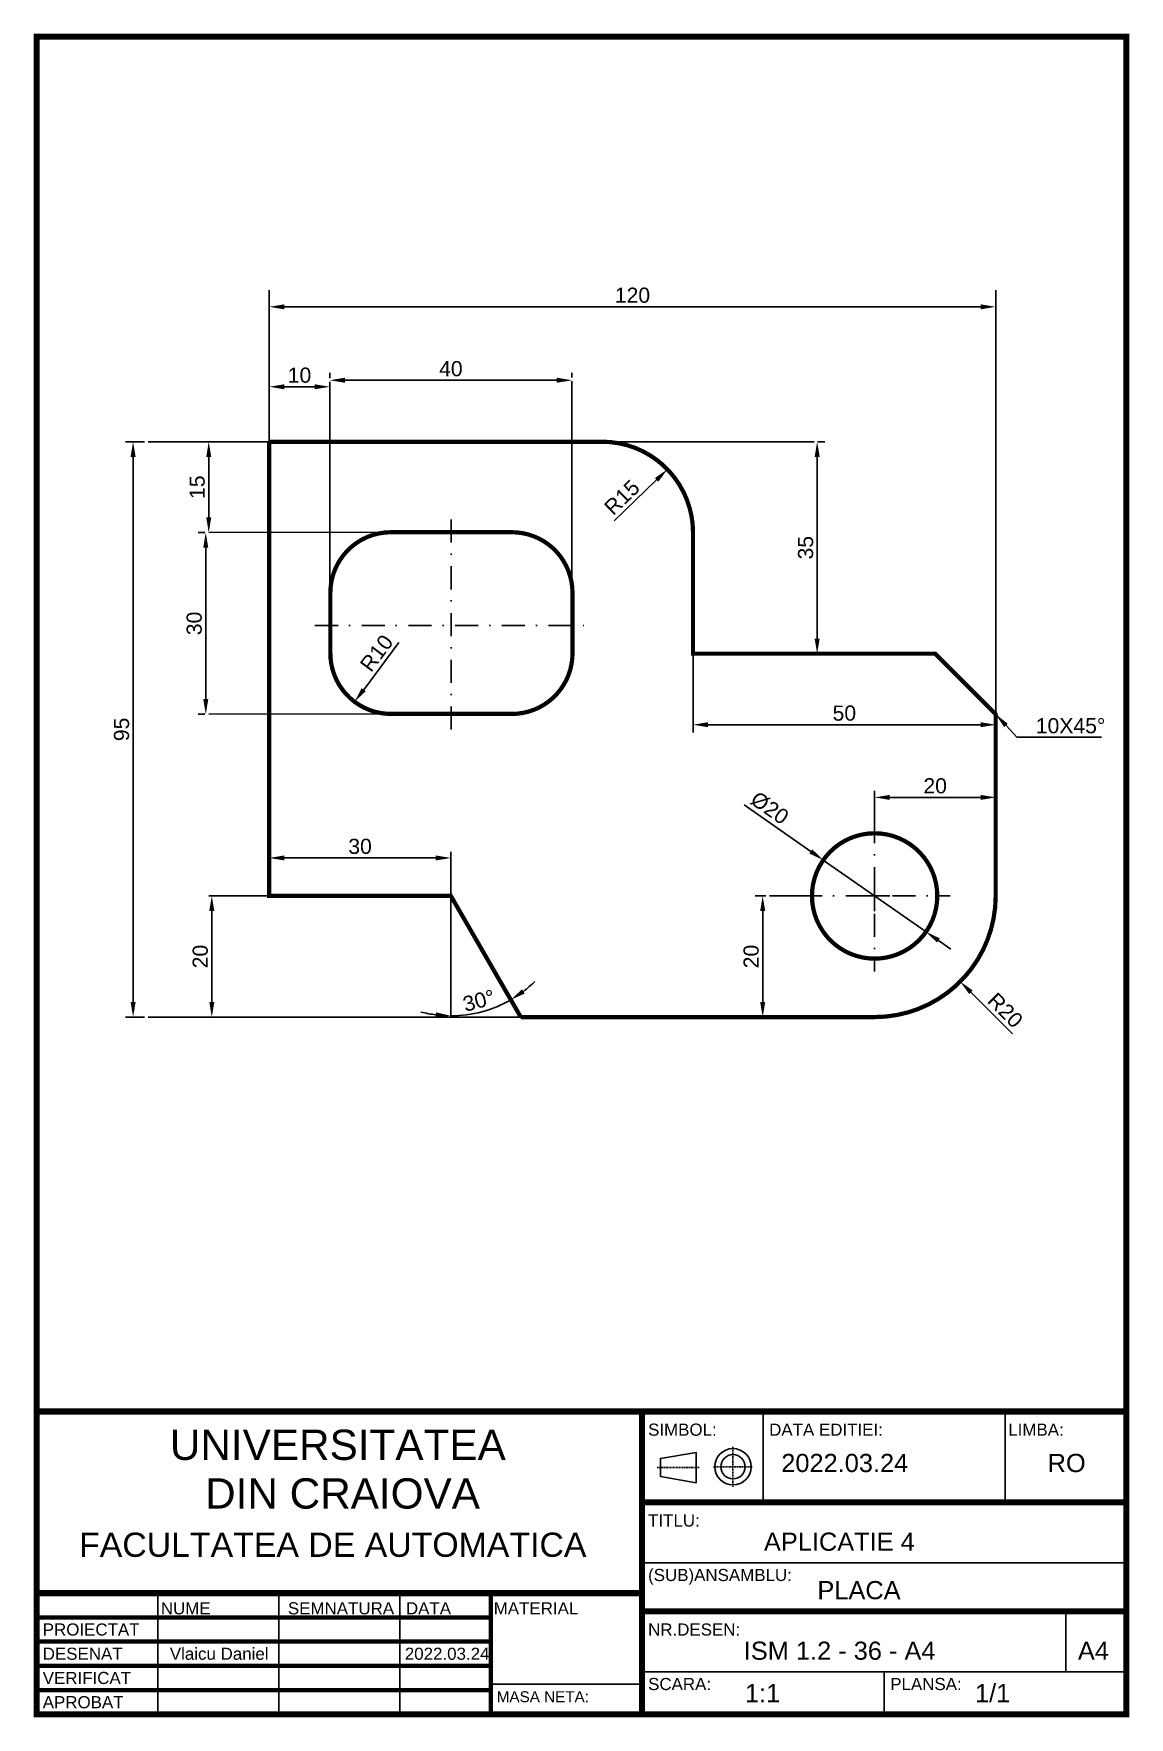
# Model space of a CAD drawing. Header units: millimetres. Extents: x 20 to 200, y 10 to 288.
import ezdxf

# ---------------------------------------------------------------- set-up
doc = ezdxf.new("R2010")
doc.units = ezdxf.units.MM
doc.header["$LTSCALE"] = 0.3
doc.linetypes.add('ACAD_ISO04W100', pattern=[30, 24, -3, 0, -3])
doc.linetypes.add('DASHDOT', pattern=[25.4, 12.7, -6.35, 0, -6.35])
doc.styles.get("Standard").update_dxf_attribs({"font": 'arial.ttf'})
doc.styles.add('style1', font='arial.ttf')
doc.dimstyles.new('ISO-25', dxfattribs={"dimtxt": 2.5, "dimasz": 2.5, "dimexe": 1.25, "dimexo": 0.625, "dimtad": 1, "dimtxsty": 'Standard', "dimcen": 2.5, "dimadec": 0, "dimazin": 0, "dimtfac": 1, "dimtmove": 0, "dimatfit": 3, "dimfxl": 1, "dimarcsym": 0})

# ---------------------------------------------------------------- blocks, each defined once
blk = doc.blocks.new('*D1')
at = {"color": 0, "lineweight": -2, "transparency": 16777216}
for p, q in [((47.8, 205.12), (46.68, 205.12)), ((47.93, 202.62), (47.93, 177.62)), ((47.8, 175.12), (46.68, 175.12))]:
    blk.add_line(p, q, dxfattribs=at)
at = {"color": 0, "transparency": 16777216}
for points in [[(47.51, 202.62), (48.35, 202.62), (47.93, 205.12)], [(47.51, 177.62), (48.35, 177.62), (47.93, 175.12)]]:
    blk.add_solid(points, dxfattribs=at)
at = {"layer": 'Defpoints', "color": 0, "transparency": 16777216}
for p in [(48.42, 205.12), (47.93, 175.12), (48.42, 175.12)]:
    blk.add_point(p, dxfattribs=at)
at = {"color": 0, "transparency": 16777216, "insert": (46.03, 190.12), "char_height": 2.5, "attachment_point": 5, "rotation": 90}
blk.add_mtext('30', dxfattribs=at)
blk = doc.blocks.new('*D2')
at = {"color": 0, "lineweight": -2, "transparency": 16777216}
for p, q in [((58.42, 244.5), (58.42, 241.15)), ((60.92, 242.4), (175.92, 242.4)), ((178.42, 244.5), (178.42, 241.15))]:
    blk.add_line(p, q, dxfattribs=at)
at = {"color": 0, "transparency": 16777216}
for points in [[(60.92, 242.81), (60.92, 241.98), (58.42, 242.4)], [(175.92, 242.81), (175.92, 241.98), (178.42, 242.4)]]:
    blk.add_solid(points, dxfattribs=at)
at = {"layer": 'Defpoints', "color": 0, "transparency": 16777216}
for p in [(58.42, 245.12), (178.42, 245.12), (178.42, 242.4)]:
    blk.add_point(p, dxfattribs=at)
at = {"color": 0, "transparency": 16777216, "insert": (118.42, 244.3), "char_height": 2.5, "attachment_point": 5}
blk.add_mtext('120', dxfattribs=at)
blk = doc.blocks.new('*D3')
at = {"color": 0, "lineweight": -2, "transparency": 16777216}
for p, q in [((149.05, 220.12), (150.18, 220.12)), ((148.93, 217.62), (148.93, 187.62)), ((149.05, 185.12), (150.18, 185.12))]:
    blk.add_line(p, q, dxfattribs=at)
at = {"color": 0, "transparency": 16777216}
for points in [[(148.51, 217.62), (149.35, 217.62), (148.93, 220.12)], [(148.51, 187.62), (149.35, 187.62), (148.93, 185.12)]]:
    blk.add_solid(points, dxfattribs=at)
at = {"layer": 'Defpoints', "color": 0, "transparency": 16777216}
for p in [(148.42, 220.12), (148.42, 185.12), (148.93, 185.12)]:
    blk.add_point(p, dxfattribs=at)
at = {"color": 0, "transparency": 16777216, "insert": (147.03, 202.62), "char_height": 2.5, "attachment_point": 5, "rotation": 90}
blk.add_mtext('35', dxfattribs=at)
blk = doc.blocks.new('*D4')
at = {"color": 0, "lineweight": -2, "transparency": 16777216}
for p, q in [((158.42, 161.85), (158.42, 160.15)), ((160.92, 161.4), (175.92, 161.4)), ((178.42, 161.77), (178.42, 160.15))]:
    blk.add_line(p, q, dxfattribs=at)
at = {"color": 0, "transparency": 16777216}
for points in [[(160.92, 161.81), (160.92, 160.98), (158.42, 161.4)], [(175.92, 161.81), (175.92, 160.98), (178.42, 161.4)]]:
    blk.add_solid(points, dxfattribs=at)
at = {"layer": 'Defpoints', "color": 0, "transparency": 16777216}
for p in [(158.42, 162.47), (178.42, 162.4), (178.42, 161.4)]:
    blk.add_point(p, dxfattribs=at)
at = {"color": 0, "transparency": 16777216, "insert": (168.42, 163.3), "char_height": 2.5, "attachment_point": 5}
blk.add_mtext('20', dxfattribs=at)
blk = doc.blocks.new('*D5')
at = {"color": 0, "lineweight": -2, "transparency": 16777216}
for p, q in [((140.45, 145.12), (138.68, 145.12)), ((139.93, 142.62), (139.93, 127.62)), ((140.31, 125.12), (138.68, 125.12))]:
    blk.add_line(p, q, dxfattribs=at)
at = {"color": 0, "transparency": 16777216}
for points in [[(139.51, 142.62), (140.35, 142.62), (139.93, 145.12)], [(139.51, 127.62), (140.35, 127.62), (139.93, 125.12)]]:
    blk.add_solid(points, dxfattribs=at)
at = {"layer": 'Defpoints', "color": 0, "transparency": 16777216}
for p in [(141.07, 145.12), (139.93, 125.12), (140.93, 125.12)]:
    blk.add_point(p, dxfattribs=at)
at = {"color": 0, "transparency": 16777216, "insert": (138.03, 135.12), "char_height": 2.5, "attachment_point": 5, "rotation": 90}
blk.add_mtext('20', dxfattribs=at)
blk = doc.blocks.new('*D6')
at = {"color": 0, "lineweight": -2, "transparency": 16777216}
for p, q in [((128.42, 172.75), (128.42, 174.65)), ((130.92, 173.4), (175.92, 173.4)), ((178.42, 174.5), (178.42, 172.15))]:
    blk.add_line(p, q, dxfattribs=at)
at = {"color": 0, "transparency": 16777216}
for points in [[(130.92, 173.81), (130.92, 172.98), (128.42, 173.4)], [(175.92, 173.81), (175.92, 172.98), (178.42, 173.4)]]:
    blk.add_solid(points, dxfattribs=at)
at = {"layer": 'Defpoints', "color": 0, "transparency": 16777216}
for p in [(178.42, 175.12), (178.42, 173.4), (128.42, 172.12)]:
    blk.add_point(p, dxfattribs=at)
at = {"color": 0, "transparency": 16777216, "insert": (153.42, 175.3), "char_height": 2.5, "attachment_point": 5}
blk.add_mtext('50', dxfattribs=at)
blk = doc.blocks.new('*D7')
at = {"color": 0, "lineweight": -2, "transparency": 16777216}
for p, q in [((58.42, 151.77), (58.42, 150.15)), ((85.92, 151.4), (60.92, 151.4)), ((88.42, 151.77), (88.42, 150.15))]:
    blk.add_line(p, q, dxfattribs=at)
at = {"color": 0, "transparency": 16777216}
for points in [[(60.92, 151.81), (60.92, 150.98), (58.42, 151.4)], [(85.92, 151.81), (85.92, 150.98), (88.42, 151.4)]]:
    blk.add_solid(points, dxfattribs=at)
at = {"layer": 'Defpoints', "color": 0, "transparency": 16777216}
for p in [(58.42, 152.4), (58.42, 151.4), (88.42, 152.4)]:
    blk.add_point(p, dxfattribs=at)
at = {"color": 0, "transparency": 16777216, "insert": (73.42, 153.3), "char_height": 2.5, "attachment_point": 5}
blk.add_mtext('30', dxfattribs=at)
blk = doc.blocks.new('*D8')
at = {"color": 0, "lineweight": -2, "transparency": 16777216}
for p, q in [((37.8, 220.12), (34.68, 220.12)), ((35.93, 127.62), (35.93, 217.62)), ((37.8, 125.12), (34.68, 125.12))]:
    blk.add_line(p, q, dxfattribs=at)
at = {"color": 0, "transparency": 16777216}
for points in [[(35.51, 217.62), (36.35, 217.62), (35.93, 220.12)], [(35.51, 127.62), (36.35, 127.62), (35.93, 125.12)]]:
    blk.add_solid(points, dxfattribs=at)
at = {"layer": 'Defpoints', "color": 0, "transparency": 16777216}
for p in [(35.93, 220.12), (38.42, 220.12), (38.42, 125.12)]:
    blk.add_point(p, dxfattribs=at)
at = {"color": 0, "transparency": 16777216, "insert": (34.03, 172.62), "char_height": 2.5, "attachment_point": 5, "rotation": 90}
blk.add_mtext('95', dxfattribs=at)
blk = doc.blocks.new('*D9')
at = {"color": 0, "lineweight": -2, "transparency": 16777216}
for p, q in [((49.05, 145.12), (50.18, 145.12)), ((48.93, 142.62), (48.93, 127.62)), ((49.05, 125.12), (50.18, 125.12))]:
    blk.add_line(p, q, dxfattribs=at)
at = {"color": 0, "transparency": 16777216}
for points in [[(48.51, 142.62), (49.35, 142.62), (48.93, 145.12)], [(48.51, 127.62), (49.35, 127.62), (48.93, 125.12)]]:
    blk.add_solid(points, dxfattribs=at)
at = {"layer": 'Defpoints', "color": 0, "transparency": 16777216}
for p in [(48.42, 145.12), (48.42, 125.12), (48.93, 125.12)]:
    blk.add_point(p, dxfattribs=at)
at = {"color": 0, "transparency": 16777216, "insert": (47.03, 135.12), "char_height": 2.5, "attachment_point": 5, "rotation": 90}
blk.add_mtext('20', dxfattribs=at)
blk = doc.blocks.new('*D10')
at = {"color": 0, "lineweight": -2, "transparency": 16777216}
for p, q in [((68.42, 230.63), (68.42, 231.52)), ((108.42, 230.75), (108.42, 231.52)), ((70.92, 230.27), (105.92, 230.27))]:
    blk.add_line(p, q, dxfattribs=at)
at = {"color": 0, "transparency": 16777216}
for points in [[(70.92, 230.69), (70.92, 229.86), (68.42, 230.27)], [(105.92, 230.69), (105.92, 229.86), (108.42, 230.27)]]:
    blk.add_solid(points, dxfattribs=at)
at = {"layer": 'Defpoints', "color": 0, "transparency": 16777216}
for p in [(68.42, 230.01), (108.42, 230.27), (108.42, 230.12)]:
    blk.add_point(p, dxfattribs=at)
at = {"color": 0, "transparency": 16777216, "insert": (88.42, 232.17), "char_height": 2.5, "attachment_point": 5}
blk.add_mtext('40', dxfattribs=at)
blk = doc.blocks.new('*D11')
at = {"color": 0, "lineweight": -2, "transparency": 16777216}
for p, q in [((47.8, 220.12), (47.17, 220.12)), ((48.42, 207.62), (48.42, 217.62)), ((47.8, 205.12), (47.17, 205.12))]:
    blk.add_line(p, q, dxfattribs=at)
at = {"color": 0, "transparency": 16777216}
for points in [[(48.01, 217.62), (48.84, 217.62), (48.42, 220.12)], [(48.01, 207.62), (48.84, 207.62), (48.42, 205.12)]]:
    blk.add_solid(points, dxfattribs=at)
at = {"layer": 'Defpoints', "color": 0, "transparency": 16777216}
for p in [(48.42, 220.12), (48.42, 220.12), (48.42, 205.12)]:
    blk.add_point(p, dxfattribs=at)
at = {"color": 0, "transparency": 16777216, "insert": (46.52, 212.62), "char_height": 2.5, "attachment_point": 5, "rotation": 90}
blk.add_mtext('15', dxfattribs=at)
blk = doc.blocks.new('*D12')
at = {"color": 0, "lineweight": -2, "transparency": 16777216}
for p, q in [((58.42, 220.75), (58.42, 230.45)), ((60.92, 229.2), (65.92, 229.2)), ((68.42, 229.38), (68.42, 227.95))]:
    blk.add_line(p, q, dxfattribs=at)
at = {"color": 0, "transparency": 16777216}
for points in [[(60.92, 229.61), (60.92, 228.78), (58.42, 229.2)], [(65.92, 229.61), (65.92, 228.78), (68.42, 229.2)]]:
    blk.add_solid(points, dxfattribs=at)
at = {"layer": 'Defpoints', "color": 0, "transparency": 16777216}
for p in [(68.42, 230.01), (68.42, 229.2), (58.42, 220.12)]:
    blk.add_point(p, dxfattribs=at)
at = {"color": 0, "transparency": 16777216, "insert": (63.42, 231.1), "char_height": 2.5, "attachment_point": 5}
blk.add_mtext('10', dxfattribs=at)
blk = doc.blocks.new('*D13')
at = {"color": 0, "lineweight": -2, "transparency": 16777216}
blk.add_line((115.4, 207.04), (122.4, 213.82), dxfattribs=at)
at = {"color": 0, "transparency": 16777216}
blk.add_solid([(122.11, 214.12), (122.69, 213.52), (124.2, 215.56)], dxfattribs=at)
at = {"layer": 'Defpoints', "color": 0, "transparency": 16777216}
for p in [(124.2, 215.56), (113.42, 205.12)]:
    blk.add_point(p, dxfattribs=at)
at = {"color": 0, "transparency": 16777216, "insert": (116.68, 210.93), "char_height": 2.5, "attachment_point": 5, "rotation": 44.0916}
blk.add_mtext('R15', dxfattribs=at)
blk = doc.blocks.new('*D15')
at = {"color": 0, "lineweight": -2, "transparency": 16777216}
blk.add_line((79.84, 186.95), (74.02, 179.18), dxfattribs=at)
at = {"color": 0, "transparency": 16777216}
blk.add_solid([(73.68, 179.43), (74.35, 178.93), (72.52, 177.18)], dxfattribs=at)
at = {"layer": 'Defpoints', "color": 0, "transparency": 16777216}
for p in [(78.51, 185.18), (72.52, 177.18)]:
    blk.add_point(p, dxfattribs=at)
at = {"color": 0, "transparency": 16777216, "insert": (76.16, 185.21), "char_height": 2.5, "attachment_point": 5, "rotation": 53.1783}
blk.add_mtext('R10', dxfattribs=at)
blk = doc.blocks.new('*D16')
at = {"color": 0, "lineweight": -2, "transparency": 16777216}
for start, end in [(307.2424, 314.4847), (270, 300), (255.5153, 262.7576)]:
    blk.add_arc((88.42, 145.12), 19.79, start, end, dxfattribs=at)
at = {"color": 0, "transparency": 16777216}
for points in [[(100.63, 129.02), (100.17, 129.71), (98.32, 127.98)], [(85.95, 125.91), (85.9, 125.07), (88.42, 125.33)]]:
    blk.add_solid(points, dxfattribs=at)
at = {"layer": 'Defpoints', "color": 0, "transparency": 16777216}
for p in [(88.42, 145.12), (88.42, 145.12), (88.42, 125.12), (91.86, 125.63), (99.97, 125.12)]:
    blk.add_point(p, dxfattribs=at)
at = {"color": 0, "transparency": 16777216, "insert": (93.05, 127.84), "char_height": 2.5, "attachment_point": 5, "rotation": 15}
blk.add_mtext('30°', dxfattribs=at)
blk = doc.blocks.new('*D19')
at = {"color": 0, "lineweight": -2, "transparency": 16777216}
for p, q in [((136.86, 160.17), (147.89, 152.48)), ((166.91, 139.2), (149.94, 151.05)), ((168.96, 137.77), (171.01, 136.34))]:
    blk.add_line(p, q, dxfattribs=at)
at = {"color": 0, "transparency": 16777216}
for points in [[(148.12, 152.82), (147.65, 152.13), (149.94, 151.05)], [(169.2, 138.11), (168.72, 137.43), (166.91, 139.2)]]:
    blk.add_solid(points, dxfattribs=at)
at = {"layer": 'Defpoints', "color": 0, "transparency": 16777216}
for p in [(149.94, 151.05), (166.91, 139.2)]:
    blk.add_point(p, dxfattribs=at)
at = {"color": 0, "transparency": 16777216, "insert": (141.08, 159.63), "char_height": 2.5, "attachment_point": 5, "rotation": 325.09}
blk.add_mtext('Ø20', dxfattribs=at)
blk = doc.blocks.new('*D20')
at = {"color": 0, "lineweight": -2, "transparency": 16777216}
for p, q in [((158.42, 142.62), (158.42, 147.62)), ((155.92, 145.12), (160.92, 145.12)), ((181.2, 122.34), (174.33, 129.21))]:
    blk.add_line(p, q, dxfattribs=at)
at = {"color": 0, "transparency": 16777216}
blk.add_solid([(174.63, 129.51), (174.04, 128.92), (172.57, 130.98)], dxfattribs=at)
at = {"layer": 'Defpoints', "color": 0, "transparency": 16777216}
for p in [(158.42, 145.12), (172.57, 130.98)]:
    blk.add_point(p, dxfattribs=at)
at = {"color": 0, "transparency": 16777216, "insert": (180, 126.24), "char_height": 2.5, "attachment_point": 5, "rotation": 315}
blk.add_mtext('R20', dxfattribs=at)
blk = doc.blocks.new('simbol 2')
at = {"linetype": 'ACAD_ISO04W100', "ltscale": 0.03}
for p, q in [((-0.01, 3.34), (-0.01, -3.34)), ((-3.24, 0), (3.24, 0))]:
    blk.add_line(p, q, dxfattribs=at)
at = {"linetype": 'Continuous', "ltscale": 0.03}
for radius in [3, 2]:
    blk.add_circle((-0.01, 0.02), radius, dxfattribs=at)
blk = doc.blocks.new('simbol 1')
at = {"linetype": 'ACAD_ISO04W100', "ltscale": 0.03}
blk.add_line((-3.45, 0), (3.45, 0), dxfattribs=at)
blk.add_lwpolyline([(-2.94, -1.5), (-2.94, 1.5), (2.96, 2.5), (2.96, -2.5)], close=True)

msp = doc.modelspace()

# ---------------------------------------------------------------- linework, layer by layer
for p, q in [((58.423, 220.123), (58.423, 245.123)), ((178.423, 175.123), (178.423, 245.123)), ((68.422, 190.006), (68.422, 230.006)), ((108.423, 190.123), (108.423, 230.123)), ((58.423, 220.123), (38.423, 220.123)), ((113.423, 220.123), (148.423, 220.123)), ((78.513, 205.181), (48.423, 205.123)), ((128.423, 185.123), (128.423, 172.123)), ((148.423, 185.123), (148.423, 185.123)), ((78.513, 175.181), (48.423, 175.123)), ((48.423, 175.123), (48.423, 175.123)), ((178.423, 175.123), (178.423, 171.396)), ((158.423, 155.473), (158.423, 162.473)), ((88.423, 145.123), (88.423, 152.396)), ((158.423, 142.623), (158.423, 147.623)), ((158.423, 142.623), (158.423, 147.623)), ((158.423, 142.623), (158.423, 147.623)), ((158.423, 142.623), (158.423, 147.623)), ((58.423, 145.123), (48.423, 145.123)), ((88.423, 145.123), (88.423, 125.123)), ((148.073, 145.123), (141.073, 145.123)), ((155.923, 145.123), (160.923, 145.123)), ((155.923, 145.123), (160.923, 145.123)), ((155.923, 145.123), (160.923, 145.123)), ((155.923, 145.123), (160.923, 145.123)), ((99.97, 125.123), (38.423, 125.123)), ((140, 60), (140, 45)), ((180, 60), (180, 45)), ((120, 35), (200, 35)), ((40, 10), (40, 30)), ((60, 10), (60, 30)), ((80, 10), (80, 30)), ((190, 17), (190, 27)), ((120, 17), (200, 17)), ((160, 17), (160, 10)), ((95, 15), (120, 15))]:
    msp.add_line(p, q)
at = {"linetype": 'DASHDOT'}
for p, q in [((88.468, 207.272), (88.468, 172.272)), ((65.968, 189.772), (110.968, 189.772)), ((158.423, 157.623), (158.423, 132.623)), ((145.923, 145.123), (170.923, 145.123))]:
    msp.add_line(p, q, dxfattribs=at)
at = {"lineweight": 70}
for p, q in [((95, 10), (95, 30)), ((20, 26), (95, 26)), ((20, 22), (95, 22)), ((20, 18), (95, 18)), ((20, 14), (95, 14))]:
    msp.add_line(p, q, dxfattribs=at)
at = {"const_width": 1}
for points in [[(20, 10), (200, 10), (200, 287), (20, 287)], [(20, 60), (120, 60), (120, 10), (20, 10)], [(120, 60), (200, 60), (200, 10), (120, 10)], [(120, 45), (200, 45), (200, 27), (120, 27)], [(20, 30), (120, 30), (120, 10), (20, 10)]]:
    msp.add_lwpolyline(points, close=True, dxfattribs=at)
at = {"color": 4, "const_width": 0.7}
msp.add_lwpolyline([(58.423, 220.123), (58.423, 145.123), (88.423, 145.123), (99.97, 125.123)], dxfattribs=at)
msp.add_lwpolyline([(58.423, 220.123), (113.423, 220.123, -0.4142136), (128.423, 205.123), (128.423, 185.123), (168.423, 185.123), (178.423, 175.123), (178.423, 145.123, -0.4142136), (158.423, 125.123), (99.97, 125.123)], format="xyb", dxfattribs=at)
for points in [[(78.513, 205.181), (98.513, 205.181, -0.4142136), (108.513, 195.181), (108.513, 185.181, -0.4142136), (98.513, 175.181), (78.513, 175.181, -0.4149059), (68.513, 185.205), (68.513, 195.205, -0.4135176)], [(148.073, 145.123, 1), (168.773, 145.123, 1)]]:
    msp.add_lwpolyline(points, format="xyb", close=True, dxfattribs=at)
for points in [[(20, 10), (200, 10), (200, 60), (20, 60), (20, 10)], [(120, 10), (120, 60)], [(200, 45), (120, 45)], [(20, 30), (120, 30)], [(200, 27), (120, 27)]]:
    msp.add_lwpolyline(points)

# ---------------------------------------------------------------- block references
for name, p in [('simbol 1', (125.968, 50.744)), ('simbol 2', (135.034, 50.85))]:
    msp.add_blockref(name, p)

# ---------------------------------------------------------------- texts
at = {"style": 'style1'}
for s, height, p in [('UNIVERSITATEA', 5, (42, 52)), ('SIMBOL:', 2, (121, 56)), ('DATA EDITIEI:', 2, (141, 56)), ('LIMBA:', 2, (180.5, 56)), ('2022.03.24', 3, (143, 50)), ('RO', 3, (187, 50)), ('   DIN CRAIOVA', 5, (42, 43.968)), ('TITLU:', 2, (121, 41)), ('FACULTATEA DE AUTOMATICA', 4, (27, 36)), ('             APLICATIE 4 ', 3, (125, 37)), ('(SUB)ANSAMBLU:', 2, (121, 32)), ('            PLACA', 3, (135, 29)), ('NUME', 2, (40.5, 26.5)), ('SEMNATURA', 2, (61.5, 26.5)), ('DATA', 2, (81, 26.5)), ('MATERIAL', 2, (95.5, 26.5)), ('PROIECTAT', 2, (21, 23)), ('NR.DESEN:', 2, (121, 23)), ('DESENAT', 2, (21, 19)), ('Vlaicu Daniel                             2022.03.24', 2, (42, 19)), ('           ISM 1.2 - 36 - A4', 3, (124, 19)), ('A4', 3, (192, 19)), ('VERIFICAT', 2, (21, 15)), ('SCARA:', 2, (121, 14)), ('1:1', 3, (137, 12)), ('PLANSA:', 2, (161, 14)), ('1/1', 3, (175, 12)), ('APROBAT', 2, (21, 11)), ('MASA NETA:', 1.8, (96, 12))]:
    msp.add_text(s, height=height, dxfattribs=at).set_placement(p)
at = {"insert": (185.044, 171.949), "char_height": 2.5, "attachment_point": 7}
msp.add_mtext('10X45%%D', dxfattribs=at)

# ---------------------------------------------------------------- dimensions: what is measured, and where the dimension line sits
for base, p1, p2, picture, middle in [((178.423, 242.396), (58.423, 245.123), (178.423, 245.123), '*D2', (118.423, 244.298)), ((108.423, 230.273), (68.422, 230.006), (108.423, 230.123), '*D10', (88.423, 232.175)), ((68.422, 229.198), (58.423, 220.123), (68.422, 230.006), '*D12', (63.423, 231.099)), ((178.423, 173.396), (128.423, 172.123), (178.423, 175.123), '*D6', (153.423, 175.298)), ((178.423, 161.396), (158.423, 162.473), (178.423, 162.396), '*D4', (168.423, 163.298)), ((58.423, 151.396), (88.423, 152.396), (58.423, 152.396), '*D7', (73.423, 153.299))]:
    dim = msp.add_linear_dim(base=base, p1=p1, p2=p2, dimstyle='ISO-25')
    dim.commit()
    dim.dimension.update_dxf_attribs({"geometry": picture, "text_midpoint": middle})
for base, p1, p2, angle, picture, middle in [((35.931, 220.123), (38.423, 125.123), (38.423, 220.123), 270, '*D8', (34.03, 172.623)), ((48.423, 220.123), (48.423, 205.123), (48.423, 220.123), 90, '*D11', (46.522, 212.623)), ((148.931, 185.123), (148.423, 220.123), (148.423, 185.123), 270, '*D3', (147.029, 202.623)), ((47.931, 175.123), (48.423, 205.123), (48.423, 175.123), 270, '*D1', (46.029, 190.123)), ((48.931, 125.123), (48.423, 145.123), (48.423, 125.123), 90, '*D9', (47.03, 135.123)), ((139.931, 125.123), (141.073, 145.123), (140.931, 125.123), 270, '*D5', (138.03, 135.123))]:
    dim = msp.add_linear_dim(base=base, p1=p1, p2=p2, angle=angle, dimstyle='ISO-25')
    dim.commit()
    dim.dimension.update_dxf_attribs({"geometry": picture, "text_midpoint": middle})
for center, mpoint, picture, middle in [((113.423, 205.123), (124.196, 215.56), '*D13', (118.004, 209.561)), ((78.513, 185.181), (72.52, 177.176), '*D15', (77.679, 184.066))]:
    dim = msp.add_radius_dim(center=center, mpoint=mpoint, dimstyle='ISO-25')
    dim.commit()
    dim.dimension.update_dxf_attribs({"geometry": picture, "text_midpoint": middle, "dimtype": 164})
dim = msp.add_diameter_dim_2p(p1=(166.911, 139.2), p2=(149.935, 151.046), text='Ø20', dimstyle='ISO-25')
dim.commit()
dim.dimension.update_dxf_attribs({"geometry": '*D19', "text_midpoint": (139.956, 158.01), "dimtype": 163})
dim = msp.add_radius_dim(center=(158.423, 145.123), mpoint=(172.565, 130.981), dimstyle='ISO-25', override={"dimse1": 1, "dimtofl": 0})
dim.commit()
dim.dimension.update_dxf_attribs({"geometry": '*D20', "text_midpoint": (179.996, 126.239)})
dim = msp.add_angular_dim_2l(base=(91.86, 125.632), line1=((88.423, 145.123), (99.97, 125.123)), line2=((88.423, 145.123), (88.423, 125.123)), dimstyle='ISO-25')
dim.commit()
dim.dimension.update_dxf_attribs({"geometry": '*D16', "text_midpoint": (93.053, 127.843)})

# ---------------------------------------------------------------- leaders
at = {"annotation_type": 0, "has_hookline": 1, "hookline_direction": 0, "text_width": 10.883}
msp.add_leader([(178.423, 175.123), (181.919, 171.324), (184.419, 171.324)], dimstyle='ISO-25', dxfattribs=at)

doc.saveas('drawing.dxf')
